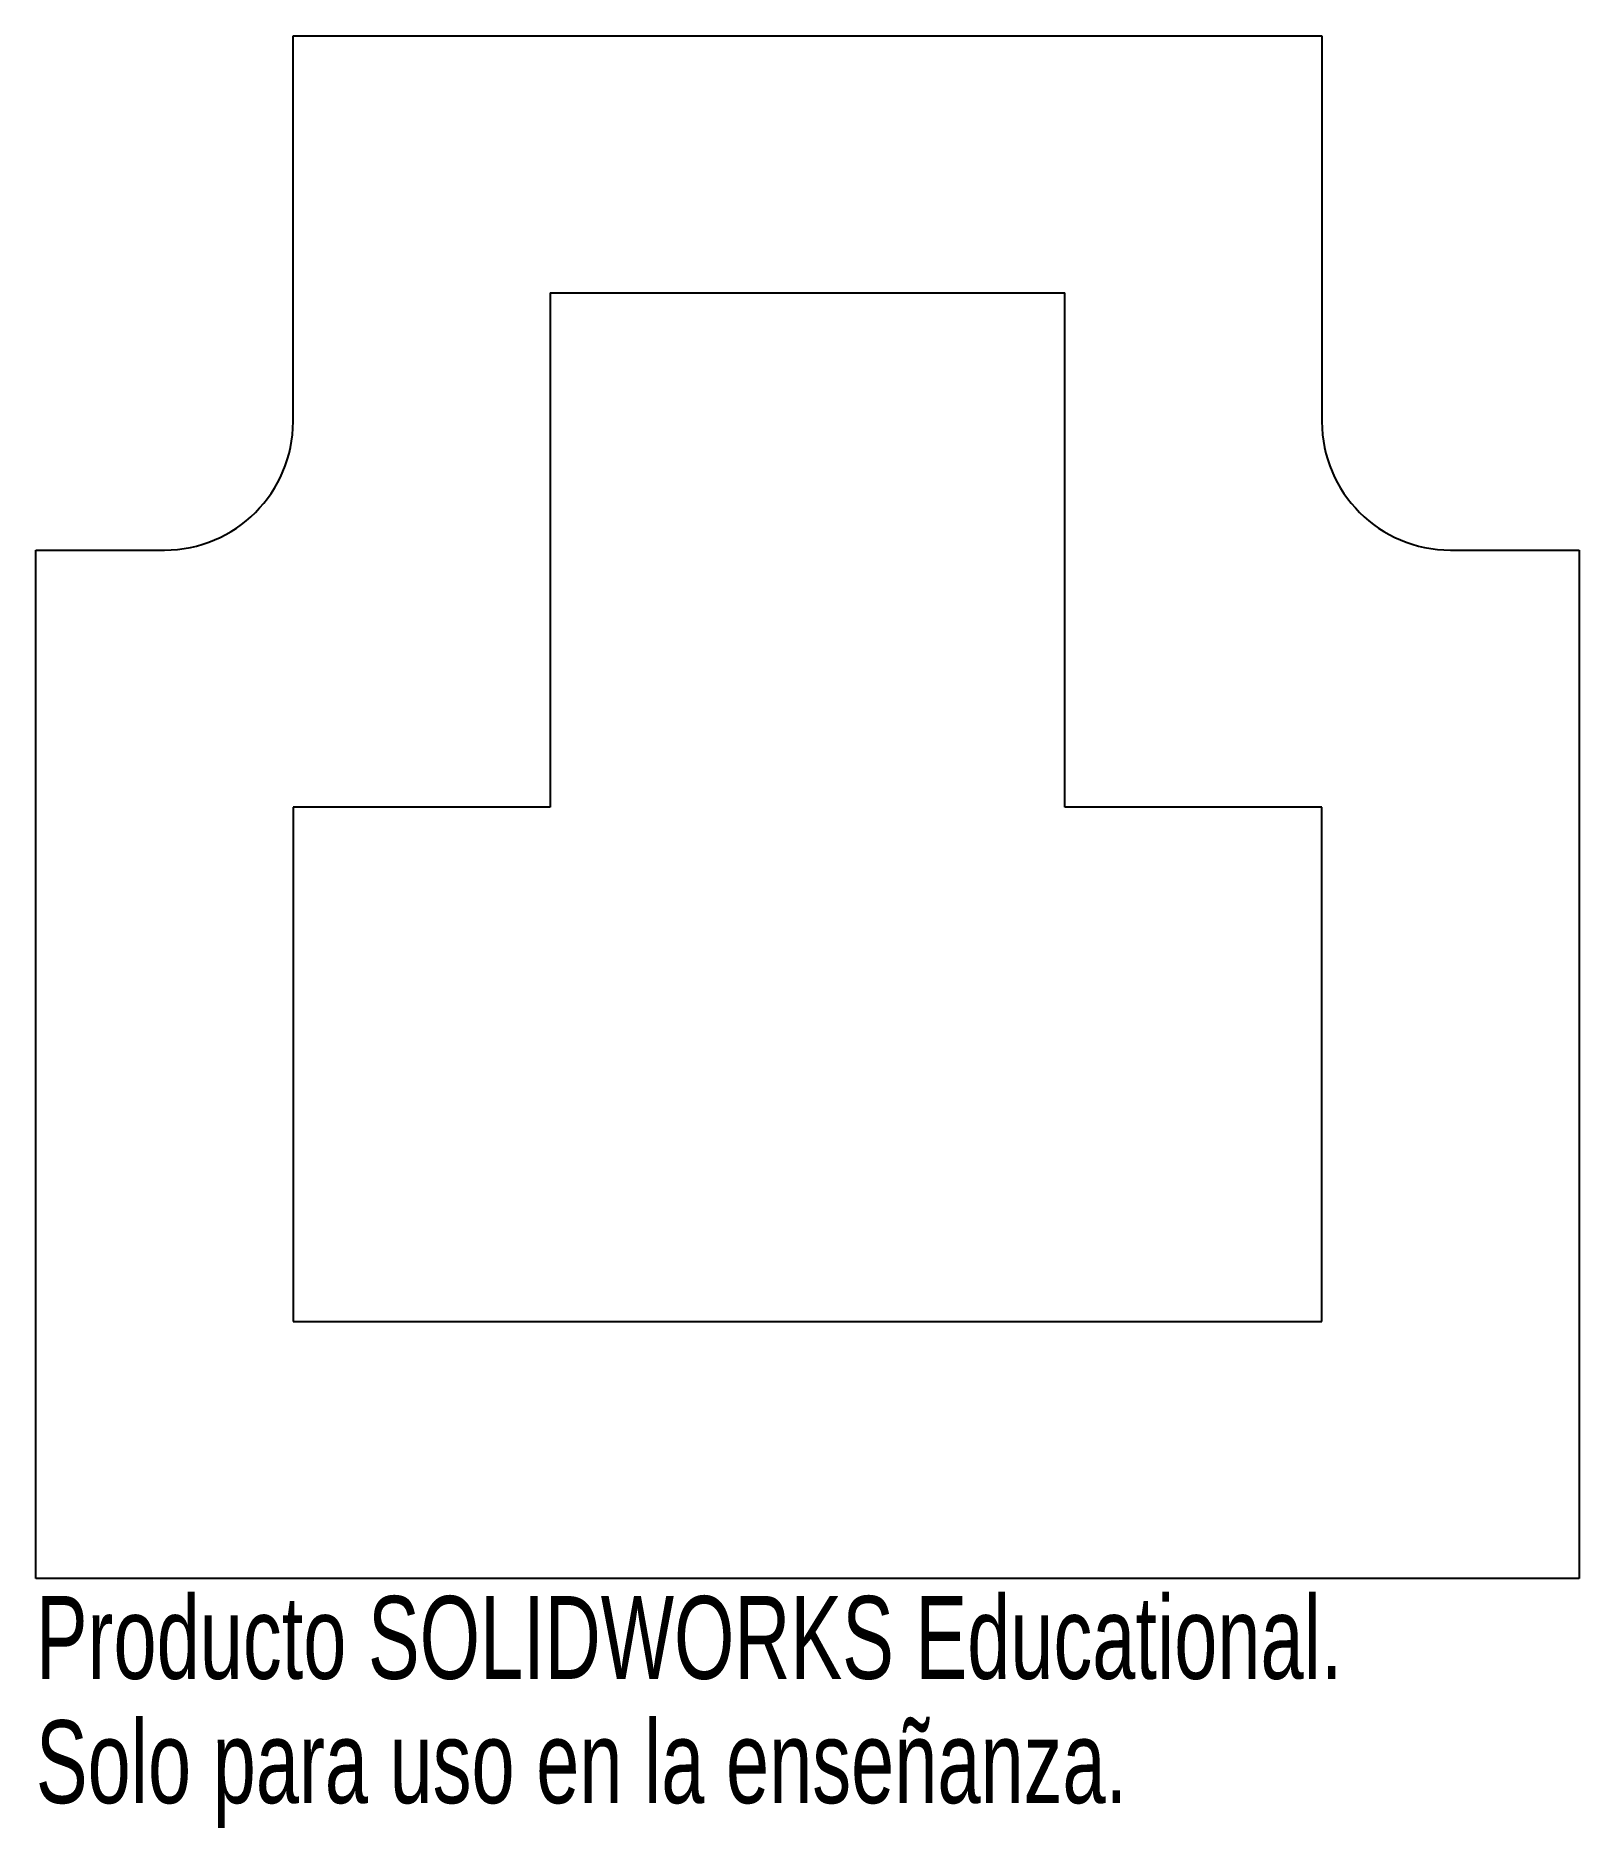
# Model space of a CAD drawing. Header units: millimetres. Extents: x -45 to 45, y -75 to 30.
import ezdxf

# ---------------------------------------------------------------- set-up
doc = ezdxf.new("R2010")
doc.units = ezdxf.units.MM
doc.styles.add('SLDTEXTSTYLE0', font='TXT', dxfattribs={"width": 0.7})

msp = doc.modelspace()

# ---------------------------------------------------------------- linework, layer by layer
at = {"color": 7, "linetype": 'Continuous', "lineweight": 25}
for p, q in [((-30, 7.5), (-30, 30)), ((-30, 30), (30, 30)), ((30, 30), (30, 7.5)), ((-15, 15), (15, 15)), ((-15, 15), (-15, -15)), ((15, -15), (15, 15)), ((-45, -60), (-45, 0)), ((-45, 0), (-37.5, 0)), ((37.5, 0), (45, 0)), ((45, 0), (45, -60)), ((-15, -15), (-30, -15)), ((-30, -15), (-30, -45)), ((30, -15), (15, -15)), ((30, -45), (30, -15)), ((-30, -45), (30, -45)), ((45, -60), (-45, -60))]:
    msp.add_line(p, q, dxfattribs=at)
for centre, start, end in [((-37.5, 7.5), 270, 0), ((37.5, 7.5), 180, 270)]:
    msp.add_arc(centre, 7.5, start, end, dxfattribs=at)

# ---------------------------------------------------------------- texts
at = {"color": 7, "linetype": 'Continuous', "char_height": 4.8336, "attachment_point": 1, "style": 'SLDTEXTSTYLE0'}
for s, insert in [('Producto SOLIDWORKS Educational.', (-45, -61.02)), ('Solo para uso en la enseñanza.', (-45, -68.27))]:
    msp.add_mtext(s, dxfattribs=dict(at, insert=insert))

doc.saveas('drawing.dxf')
